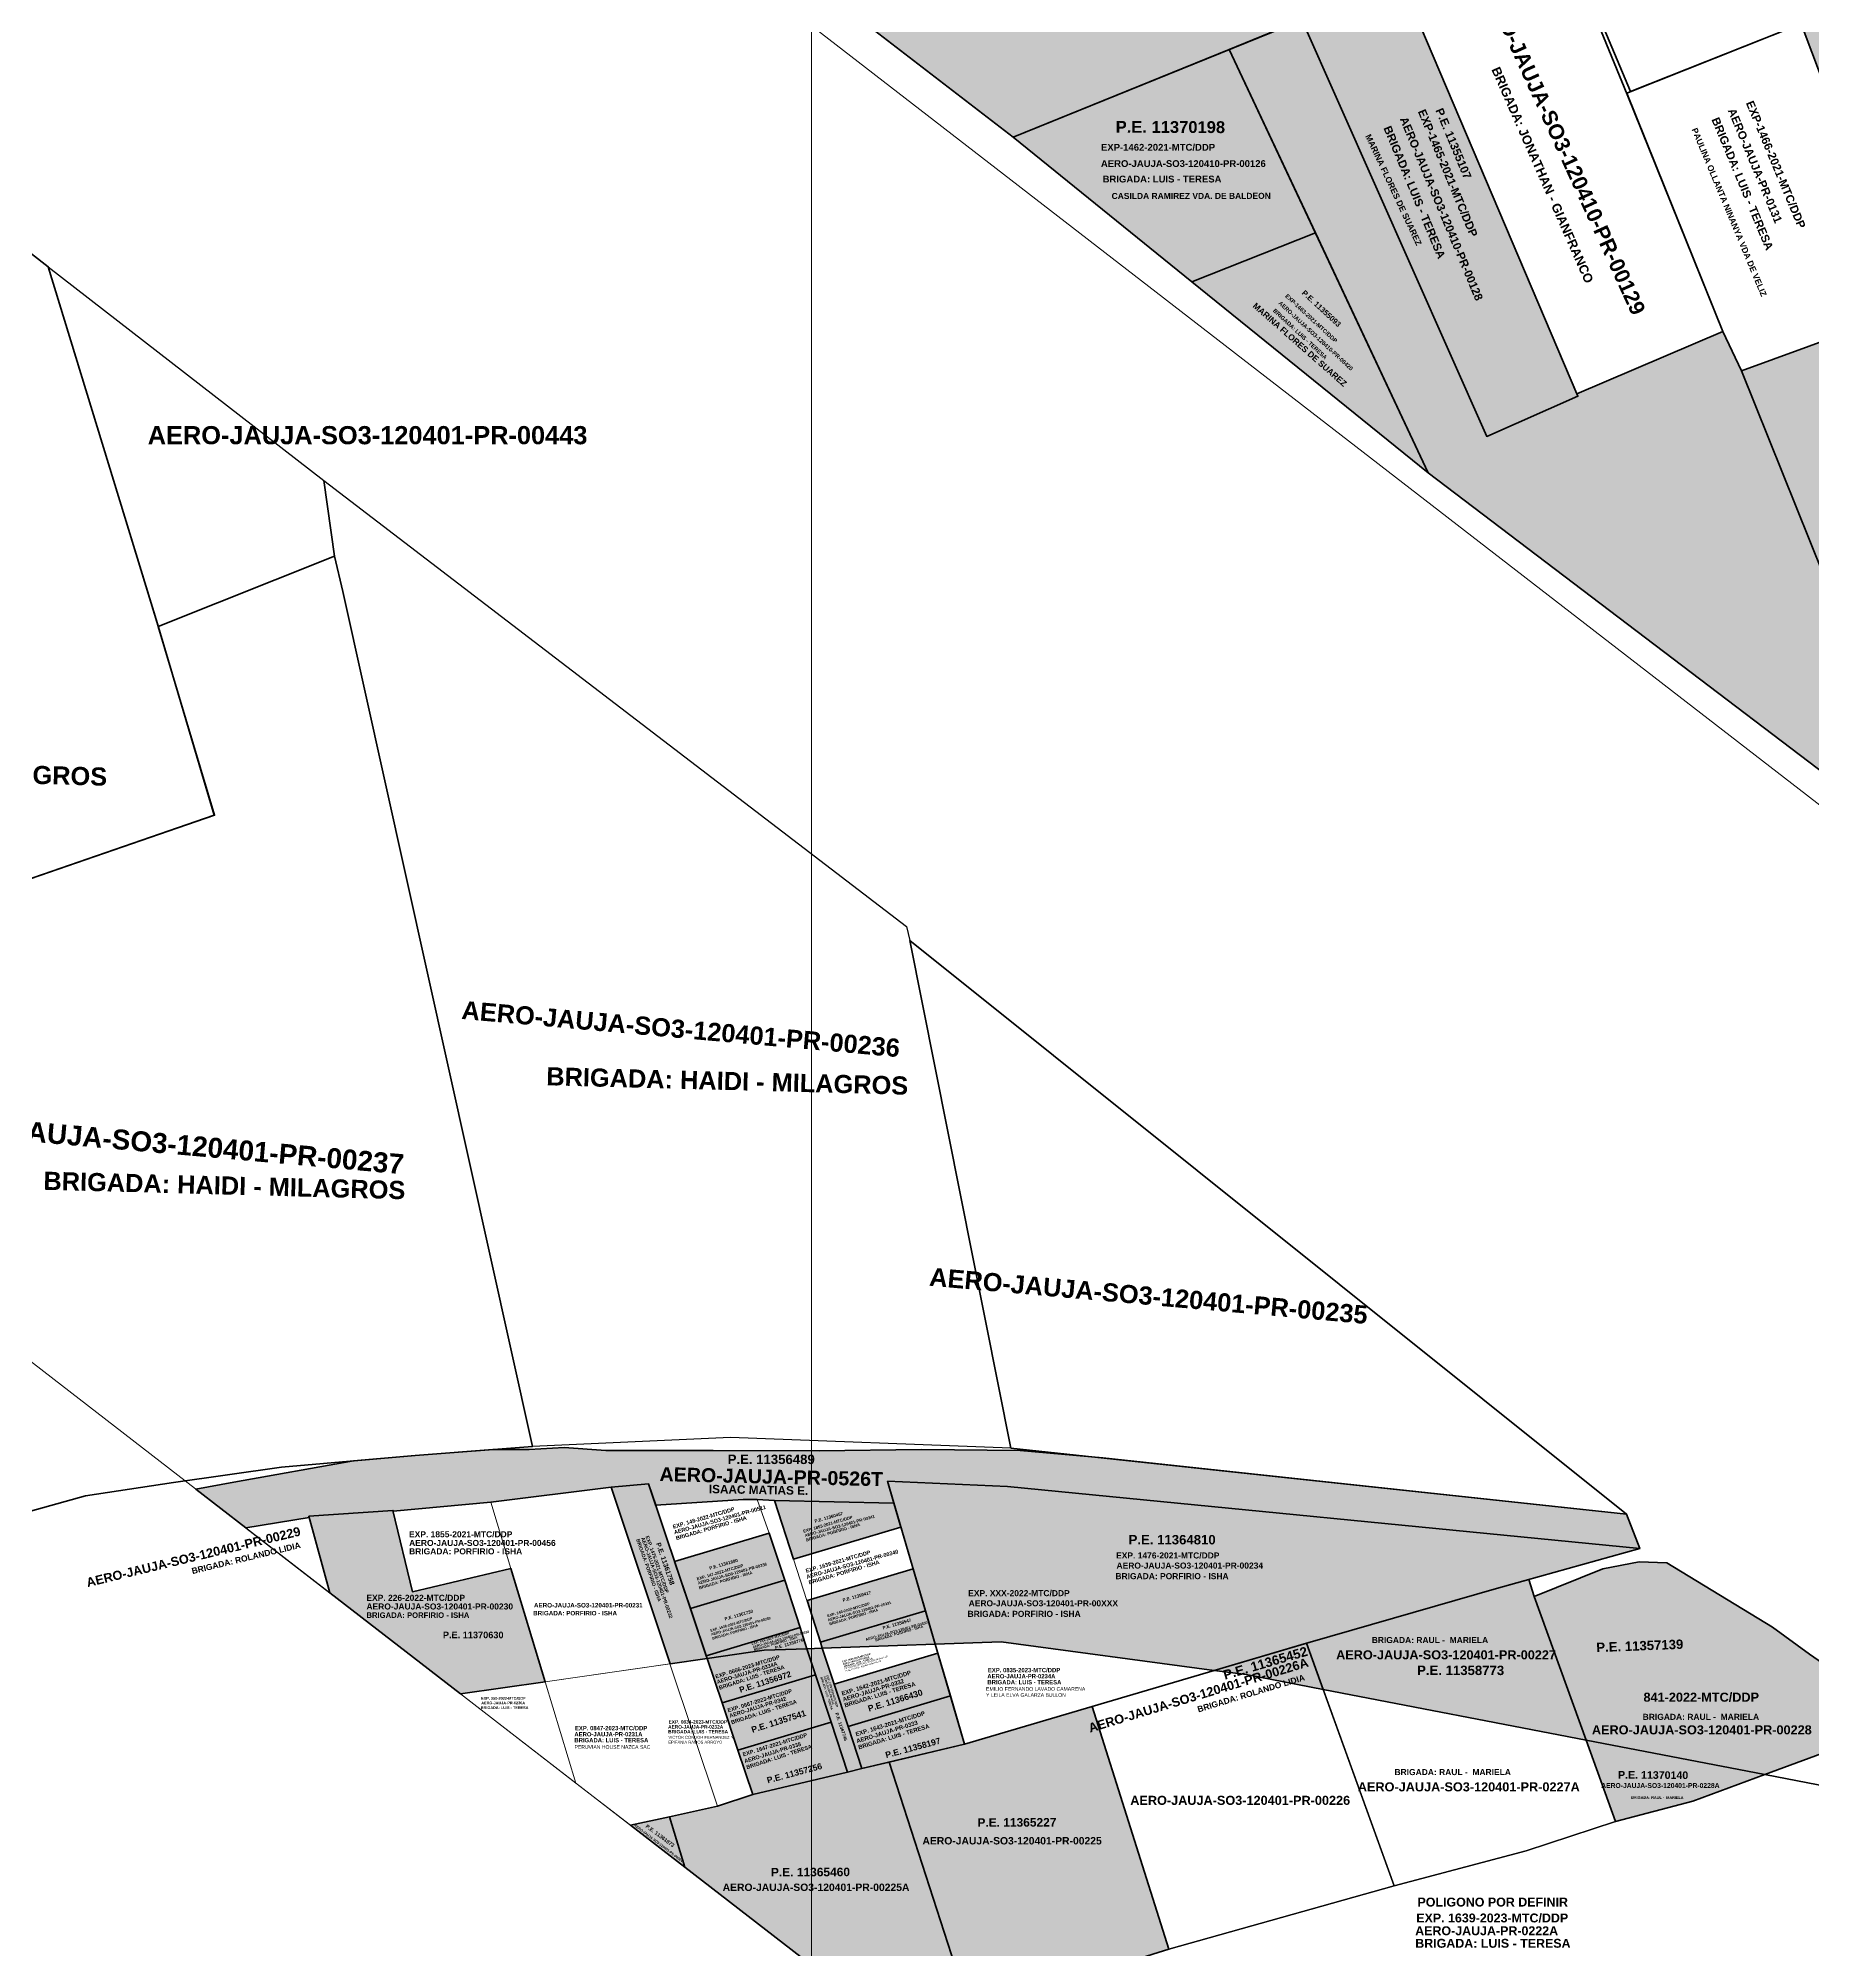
# Model space of a CAD drawing. Header units: metres. Extents: x 0 to 452779, y 0 to 8699072.
# Drawn here: x 448572.2 to 448865.5, y 8696896.3 to 8697212.2 of the extents above; entities that cross this region are included whole.
import ezdxf
from ezdxf.enums import TextEntityAlignment as Align

# ---------------------------------------------------------------- set-up
doc = ezdxf.new("R2010")
doc.units = ezdxf.units.M
doc.header["$MEASUREMENT"] = 0
for name, color, linetype, lineweight in [('CBC-INTEREST-JAUJA', 150, 'Continuous', 30), ('GRILLA', 8, 'Continuous', 0), ('MANZANAS', 2, 'Continuous', 5), ('PR-507-TOTAL', 2, 'Continuous', 5), ('PREDIOS INSCRITOS A FAVOR DEL MTC', 30, 'Continuous', 70)]:
    doc.layers.add(name, color=color, linetype=linetype, lineweight=lineweight)
for name, color, linetype in [('CODIGO', 7, 'Continuous'), ('COORD', 7, 'Continuous'), ('EXPEDIENTE', 150, 'Continuous'), ('EXPEDIENTES', 5, 'Continuous'), ('PARA INGRESAR A SUNARP', 210, 'Continuous'), ('PARTIDA ELECTRONICA', 30, 'Continuous'), ('PERIMETRICO PMD', 5, 'Continuous'), ('PREDIO ADQUIRIDO ( CON RM)', 3, 'Continuous'), ('SUJETO PASIVO', 4, 'Continuous')]:
    doc.layers.add(name, color=color, linetype=linetype)
doc.layers.add('PREDIO DEFINIDO ( EN PROCESO)', color=7, linetype='Continuous', true_color=0xe0e000)
doc.layers.add('Terreno Comunal', color=7, linetype='Continuous', lineweight=9, true_color=0xcd8966)
doc.styles.add('SANSSERIFBOLD', font='sasb____.pfb')
doc.styles.get("Standard").update_dxf_attribs({"font": 'arial.ttf'})
doc.dimstyles.get("Standard").update_dxf_attribs({"dimtxt": 0.18, "dimasz": 0.18, "dimexe": 0.18, "dimexo": 0.0625, "dimgap": 0.09, "dimtad": 0, "dimtih": 1, "dimtoh": 1, "dimdec": 4, "dimzin": 0, "dimdsep": 46, "dimtxsty": 'Standard', "dimcen": 0.09, "dimadec": 0, "dimazin": 0, "dimtfac": 1, "dimtdec": 4, "dimtofl": 0, "dimtmove": 0, "dimatfit": 3, "dimfxl": 1, "dimtolj": 1, "dimtzin": 0, "dimarcsym": 0})

# ---------------------------------------------------------------- blocks, each defined once
blk = doc.blocks.new('*D8')
at = {"layer": 'COORD', "color": 0, "lineweight": -2, "transparency": 16777216}
blk.add_line((448700, 8699071.75), (448700, 8698969.94), dxfattribs=at)
at = {"layer": 'Defpoints', "color": 0, "transparency": 16777216}
for p in [(448700, 8699071.81), (448700, 8699066.81), (0, 0)]:
    blk.add_point(p, dxfattribs=at)
at = {"layer": 'COORD', "color": 0, "transparency": 16777216, "insert": (448688.53, 8699018), "char_height": 21, "attachment_point": 5, "rotation": 90}
blk.add_mtext('\\A1;448700', dxfattribs=at)
blk = doc.blocks.new('*D10')
at = {"layer": 'COORD', "color": 0, "lineweight": -2, "transparency": 16777216}
blk.add_line((449400, 8699071.75), (449400, 8698969.94), dxfattribs=at)
at = {"layer": 'Defpoints', "color": 0, "transparency": 16777216}
for p in [(449400, 8699071.81), (449400, 8699066.81), (0, 0)]:
    blk.add_point(p, dxfattribs=at)
at = {"layer": 'COORD', "color": 0, "transparency": 16777216, "insert": (449388.53, 8699018), "char_height": 21, "attachment_point": 5, "rotation": 90}
blk.add_mtext('\\A1;449400', dxfattribs=at)
blk = doc.blocks.new('*D12')
at = {"layer": 'COORD', "color": 0, "lineweight": -2, "transparency": 16777216}
blk.add_line((450100, 8699071.75), (450100, 8698969.94), dxfattribs=at)
at = {"layer": 'Defpoints', "color": 0, "transparency": 16777216}
for p in [(450100, 8699071.81), (450100, 8699066.81), (0, 0)]:
    blk.add_point(p, dxfattribs=at)
at = {"layer": 'COORD', "color": 0, "transparency": 16777216, "insert": (450088.53, 8699018), "char_height": 21, "attachment_point": 5, "rotation": 90}
blk.add_mtext('\\A1;450100', dxfattribs=at)
blk = doc.blocks.new('*D18')
at = {"layer": 'COORD', "color": 0, "lineweight": -2, "transparency": 16777216}
blk.add_line((450402.14, 8697500), (450284.84, 8697500), dxfattribs=at)
at = {"layer": 'Defpoints', "color": 0, "transparency": 16777216}
for p in [(450397.2, 8697500), (450402.2, 8697500), (0, 0)]:
    blk.add_point(p, dxfattribs=at)
at = {"layer": 'COORD', "color": 0, "transparency": 16777216, "insert": (450340.64, 8697511.47), "char_height": 21, "attachment_point": 5}
blk.add_mtext('\\A1;8697500', dxfattribs=at)
blk = doc.blocks.new('*D20')
at = {"layer": 'COORD', "color": 0, "lineweight": -2, "transparency": 16777216}
blk.add_line((450402.14, 8698200), (450284.84, 8698200), dxfattribs=at)
at = {"layer": 'Defpoints', "color": 0, "transparency": 16777216}
for p in [(450397.2, 8698200), (450402.2, 8698200), (0, 0)]:
    blk.add_point(p, dxfattribs=at)
at = {"layer": 'COORD', "color": 0, "transparency": 16777216, "insert": (450340.64, 8698211.47), "char_height": 21, "attachment_point": 5}
blk.add_mtext('\\A1;8698200', dxfattribs=at)
blk = doc.blocks.new('*D22')
at = {"layer": 'COORD', "color": 0, "lineweight": -2, "transparency": 16777216}
blk.add_line((450402.14, 8698900), (450284.84, 8698900), dxfattribs=at)
at = {"layer": 'Defpoints', "color": 0, "transparency": 16777216}
for p in [(450397.2, 8698900), (450402.2, 8698900), (0, 0)]:
    blk.add_point(p, dxfattribs=at)
at = {"layer": 'COORD', "color": 0, "transparency": 16777216, "insert": (450340.64, 8698911.47), "char_height": 21, "attachment_point": 5}
blk.add_mtext('\\A1;8698900', dxfattribs=at)

msp = doc.modelspace()

# ---------------------------------------------------------------- hatches: boundary and pattern name
at = {"layer": 'PREDIOS INSCRITOS A FAVOR DEL MTC', "transparency": 33554559}
h = msp.add_hatch(color=256, dxfattribs=at)
h.dxf.hatch_style = 1
h.paths.add_polyline_path([(448983.87, 8697179.76), (449017.65, 8697153.65), (448999.1, 8697146.23)])
h.paths.add_polyline_path([(448853.71, 8697157.18), (448881.32, 8697167.28), (448898.78, 8697118.16), (448874.03, 8697106.62)])
h.paths.add_polyline_path([(448781.02, 8697215.21), (448797.36, 8697221.84), (448826.66, 8697153.01), (448811.58, 8697146.35)])
h.paths.add_polyline_path([(448762.82, 8697171.9), (448783.26, 8697180.01), (448801.88, 8697140.32)])
h.paths.add_polyline_path([(448880.93, 8697259.31), (448964.41, 8697194.8), (448911.11, 8697174.04)])
h.paths.add_polyline_path([(448825.97, 8697310.15), (448857.24, 8697231.19), (448886.74, 8697242.92), (448867.53, 8697297.2), (448858.27, 8697322.43)])
h.paths.add_polyline_path([(448686.39, 8697250.47), (448696.07, 8697224.49), (448733.29, 8697195.82), (448797.48, 8697221.89), (448822.57, 8697233.79), (448795.47, 8697297.63), (448763.72, 8697284.29), (448756.64, 8697281.53), (448721.55, 8697265.77)])
h.paths.add_polyline_path([(448609.73, 8697388.41), (448674.2, 8697245.16), (448686.39, 8697250.47), (448721.55, 8697265.77), (448724.41, 8697267.05), (448682.14, 8697358.29)])
h.paths.add_polyline_path([(448579.4, 8697375.43), (448609.73, 8697388.41), (448674.2, 8697245.16), (448622.45, 8697283.46), (448611.31, 8697307.85), (448587.99, 8697355.94)])
h.paths.add_polyline_path([(448487.85, 8697385.5), (448582.88, 8697448.45), (448595.33, 8697422.98), (448609.73, 8697388.41), (448579.4, 8697375.43), (448587.99, 8697355.94), (448611.31, 8697307.85), (448622.45, 8697283.46)])
h.paths.add_polyline_path([(448646.32, 8697440.64), (448682.27, 8697412.85), (448701.89, 8697367.76), (448682.14, 8697358.29)])
h.paths.add_polyline_path([(448596.08, 8697421.16), (448645.35, 8697442.87), (448682.14, 8697358.29), (448609.73, 8697388.41)])
h = msp.add_hatch(color=256, dxfattribs=at)
h.dxf.hatch_style = 1
h.paths.add_polyline_path([(448853.71, 8697157.18), (448874.03, 8697106.62), (448898.78, 8697118.16), (448881.32, 8697167.28), (448863.55, 8697214.55), (448862.13, 8697218.83), (448857.24, 8697231.19), (448886.74, 8697242.92), (448911.11, 8697174.04), (448928.51, 8697114.67), (448941.37, 8697066.89), (448941.35, 8697063.71), (448940.01, 8697057.16), (448939.85, 8697051.11), (448940.41, 8697045.05), (448941.81, 8697038.85), (448938.26, 8697036.84), (448801.88, 8697140.32), (448769.03, 8697210.33), (448781.02, 8697215.21), (448811.58, 8697146.35), (448826.66, 8697153.01), (448826.48, 8697153.42), (448850.62, 8697163.68)])
h = msp.add_hatch(color=256, dxfattribs=at)
h.dxf.hatch_style = 1
h.paths.add_polyline_path([(448733.29, 8697195.82), (448769.03, 8697210.33), (448783.26, 8697180.01), (448762.82, 8697171.9)])
h = msp.add_hatch(color=256, dxfattribs=at)
h.dxf.hatch_style = 1
h.paths.add_polyline_path([(448598.21, 8696972.4), (448606.48, 8696966), (448616.98, 8696967.68), (448616.92, 8696967.91), (448630.8, 8696968.88), (448630.84, 8696968.74), (448646.97, 8696970.21), (448666.87, 8696972.72), (448673.05, 8696973.25), (448674.24, 8696969.72), (448688.71, 8696970.69), (448691.01, 8696970.67), (448693.86, 8696970.51), (448713.62, 8696970.05), (448712.55, 8696973.68), (448732.37, 8696972.84), (448836.88, 8696962.57), (448834.71, 8696968.23), (448748.13, 8696977.54), (448734.5, 8696978.75), (448718.16, 8696978.95), (448701.28, 8696978.7), (448683.73, 8696978.78), (448665.98, 8696978.75), (448659.11, 8696979.29), (448653.34, 8696978.95), (448647.32, 8696978.94), (448634.47, 8696977.93), (448624.31, 8696977.07), (448604.54, 8696973.56)])
h = msp.add_hatch(color=256, dxfattribs=at)
h.dxf.hatch_style = 1
h.paths.add_polyline_path([(448666.87, 8696972.72), (448676.61, 8696943.54), (448682.74, 8696944.42), (448673.05, 8696973.25)])
h = msp.add_hatch(color=256, dxfattribs=at)
h.dxf.hatch_style = 1
h.paths.add_polyline_path([(448712.55, 8696973.68), (448720.44, 8696946.75), (448731.32, 8696947.13), (448766.55, 8696942.43), (448782.38, 8696947.12), (448813.18, 8696955.99), (448836.88, 8696962.57), (448732.37, 8696972.84)])
h = msp.add_hatch(color=256, dxfattribs=at)
h.dxf.hatch_style = 1
h.paths.add_polyline_path([(448616.92, 8696967.91), (448620.39, 8696955.25), (448641.98, 8696938.56), (448655.97, 8696940.57), (448650.29, 8696959.3), (448634.03, 8696955.42), (448630.8, 8696968.88)])
h = msp.add_hatch(color=256, dxfattribs=at)
h.dxf.hatch_style = 1
h.paths.add_polyline_path([(448693.86, 8696970.51), (448697.02, 8696960.8), (448714.77, 8696966.1), (448713.62, 8696970.05)])
h = msp.add_hatch(color=256, dxfattribs=at)
h.dxf.hatch_style = 1
h.paths.add_polyline_path([(448677.36, 8696960.43), (448693, 8696965.13), (448695.56, 8696957.32), (448679.98, 8696952.64)])
h = msp.add_hatch(color=256, dxfattribs=at)
h.dxf.hatch_style = 1
h.paths.add_polyline_path([(448864.9, 8696945.14), (448858.81, 8696949.59), (448841.35, 8696960.22), (448836.79, 8696960.37), (448830.77, 8696959.21), (448819.41, 8696954.67), (448828.01, 8696930.9), (448857.55, 8696925.21), (448878.92, 8696933.11), (448880.82, 8696934.79), (448870.81, 8696941.03)])
h.paths.add_polyline_path([(448685.22, 8696937.05), (448700.66, 8696941.69), (448703.25, 8696933.89), (448687.83, 8696929.26)])
h.paths.add_polyline_path([(448687.83, 8696929.26), (448703.25, 8696933.89), (448705.92, 8696925.59), (448690.29, 8696921.94)])
h.paths.add_polyline_path([(448722.94, 8696938.21), (448725.28, 8696930.22), (448708.3, 8696926.2), (448706.03, 8696933.16)])
h.paths.add_polyline_path([(448682.74, 8696944.42), (448692.15, 8696945.78), (448699.23, 8696946.02), (448700.66, 8696941.69), (448685.22, 8696937.05)])
h = msp.add_hatch(color=256, dxfattribs=at)
h.dxf.hatch_style = 1
h.paths.add_polyline_path([(448699.25, 8696953.98), (448716.79, 8696959.21), (448718.82, 8696952.27), (448701.45, 8696947.08)])
h = msp.add_hatch(color=256, dxfattribs=at)
h.dxf.hatch_style = 1
h.paths.add_polyline_path([(448679.98, 8696952.64), (448695.56, 8696957.32), (448698.09, 8696949.5), (448682.6, 8696944.84)])
h = msp.add_hatch(color=256, dxfattribs=at)
h.dxf.hatch_style = 1
h.paths.add_polyline_path([(448819.41, 8696954.67), (448818.52, 8696957.47), (448813.18, 8696955.99), (448782.38, 8696947.12), (448781.79, 8696946.94), (448784.56, 8696939.28), (448828.01, 8696930.9)])
h = msp.add_hatch(color=256, dxfattribs=at)
h.dxf.hatch_style = 1
h.paths.add_polyline_path([(448682.6, 8696944.84), (448682.74, 8696944.42), (448692.15, 8696945.78), (448699.23, 8696946.02), (448698.09, 8696949.5)])
h = msp.add_hatch(color=256, dxfattribs=at)
h.dxf.hatch_style = 1
h.paths.add_polyline_path([(448701.45, 8696947.08), (448701.77, 8696946.11), (448720.44, 8696946.75), (448718.82, 8696952.27)])
h = msp.add_hatch(color=256, dxfattribs=at)
h.dxf.hatch_style = 1
h.paths.add_polyline_path([(448703.75, 8696940.16), (448703.71, 8696940.15), (448701.77, 8696946.11), (448699.23, 8696946.02), (448700.66, 8696941.69), (448703.25, 8696933.89), (448705.92, 8696925.59), (448708.3, 8696926.2), (448706.03, 8696933.16)])
h = msp.add_hatch(color=256, dxfattribs=at)
h.dxf.hatch_style = 1
h.paths.add_polyline_path([(448766.55, 8696942.43), (448771.85, 8696941.73), (448784.56, 8696939.28), (448781.79, 8696946.94)])
h = msp.add_hatch(color=256, dxfattribs=at)
h.dxf.hatch_style = 1
h.paths.add_polyline_path([(448720.87, 8696945.27), (448722.94, 8696938.21), (448706.03, 8696933.16), (448703.75, 8696940.16)])
h = msp.add_hatch(color=256, dxfattribs=at)
h.dxf.hatch_style = 1
h.paths.add_polyline_path([(448712.8, 8696927.27), (448726.15, 8696886.07), (448759.03, 8696896.39), (448746.39, 8696936.47), (448725.28, 8696930.22)])
h = msp.add_hatch(color=256, dxfattribs=at)
h.dxf.hatch_style = 1
h.paths.add_polyline_path([(448845.64, 8696920.8), (448857.55, 8696925.21), (448828.01, 8696930.9), (448832.87, 8696917.48)])
h = msp.add_hatch(color=256, dxfattribs=at)
h.dxf.hatch_style = 1
h.paths.add_polyline_path([(448676.53, 8696918.26), (448679.05, 8696909.91), (448714.58, 8696882.43), (448726.15, 8696886.07), (448712.8, 8696927.27), (448708.3, 8696926.2), (448705.92, 8696925.59), (448690.29, 8696921.94), (448684.47, 8696920.01)])
h = msp.add_hatch(color=256, dxfattribs=at)
h.dxf.hatch_style = 1
h.paths.add_polyline_path([(448670.08, 8696916.84), (448679.05, 8696909.91), (448676.53, 8696918.26)])

# ---------------------------------------------------------------- linework, layer by layer
at = {"layer": 'GRILLA'}
msp.add_line((448700, 8695777.51), (448700, 8699071.81), dxfattribs=at)
at = {"layer": 'MANZANAS', "color": 2}
msp.add_lwpolyline([(448784.56, 8696939.28), (448771.85, 8696941.73), (448766.55, 8696942.43), (448746.39, 8696936.47), (448759.03, 8696896.39), (448796.27, 8696906.84)], close=True, dxfattribs=at)
at = {"layer": 'PARA INGRESAR A SUNARP', "lineweight": 35}
for points in [[(448795.47, 8697297.63), (448805.16, 8697301.67), (448825.97, 8697310.15), (448862.13, 8697218.83), (448863.55, 8697214.55), (448835.33, 8697203.35), (448822.57, 8697233.79)], [(448797.36, 8697221.84), (448822.26, 8697233.4), (448834.82, 8697202.89), (448850.62, 8697163.68), (448826.48, 8697153.42)], [(448492.77, 8697176.91), (448521.7, 8697214.96), (448573.83, 8697174.38), (448591.9, 8697115.38), (448601.29, 8697083.75), (448535.72, 8697061.12), (448520.08, 8697055.75), (448492.14, 8697107.72), (448527.45, 8697122.65)], [(448834.73, 8697203.11), (448863.55, 8697214.55), (448881.32, 8697167.28), (448853.71, 8697157.18), (448850.62, 8697163.68), (448834.73, 8697203.11)], [(448535.72, 8697061.12), (448601.33, 8697083.76), (448592.03, 8697114.93), (448621.18, 8697126.57), (448622.52, 8697120.71), (448653.9, 8696979.45), (448634.47, 8696977.93), (448612.37, 8696976.04), (448594.56, 8696973.51), (448580, 8696971.27), (448559.03, 8696965.45)], [(448716.24, 8697063.04), (448834.71, 8696968.23), (448732.95, 8696979.17)], [(448766.55, 8696942.43), (448731.32, 8696947.13), (448720.44, 8696946.75), (448725.28, 8696930.22)], [(448921.95, 8696903.29), (448902.84, 8696917.92), (448880.82, 8696934.79), (448878.92, 8696933.11), (448857.55, 8696925.21), (448883.97, 8696920.11), (448891.82, 8696890.43)]]:
    msp.add_lwpolyline(points, close=True, dxfattribs=at)
at = {"layer": 'PERIMETRICO PMD', "color": 5, "linetype": 'Continuous', "lineweight": 20, "ltscale": 20}
msp.add_lwpolyline([(446623.18, 8698528.1), (446620.36, 8698536.51), (446610.4, 8698557.69), (446651.66, 8698611.07), (446576.59, 8698669.1), (446689.93, 8698815.74), (446740.57, 8698776.6), (446806.82, 8698862.32), (449771.2, 8696571.26), (449775.99, 8696557.79), (449674.35, 8696425.76), (449839.54, 8696298.09), (449196.34, 8696510.01), (448340.95, 8697171.27), (448216.44, 8697007.84), (447797.34, 8697331.75), (447784.54, 8697358.86), (447883.43, 8697486.8), (447076.22, 8698110.71), (446956.09, 8698218.6), (446730.51, 8698426.22), (446623.18, 8698528.1)], dxfattribs=at)
at = {"layer": 'PR-507-TOTAL', "color": 8, "linetype": 'Continuous', "lineweight": 0, "ltscale": 0.2}
for points in [[(448619.39, 8697139.07), (448715.69, 8697065.38), (448716.24, 8697063.04), (448732.95, 8696979.17), (448686.58, 8696980.9), (448653.9, 8696979.45), (448622.52, 8697120.71), (448621.18, 8697126.57)], [(448535.72, 8697061.12), (448601.33, 8697083.76), (448592.03, 8697114.93), (448621.18, 8697126.57), (448622.52, 8697120.71), (448653.9, 8696979.45), (448634.47, 8696977.93), (448612.37, 8696976.04), (448594.56, 8696973.51), (448580, 8696971.27), (448559.03, 8696965.45)]]:
    msp.add_lwpolyline(points, close=True, dxfattribs=at)
at = {"layer": 'PREDIO ADQUIRIDO ( CON RM)', "color": 177, "lineweight": 20, "true_color": 0x293189}
for points in [[(448630.84, 8696968.74), (448646.97, 8696970.21), (448650.29, 8696959.3), (448634.03, 8696955.42)], [(448674.24, 8696969.72), (448688.71, 8696970.69), (448691.01, 8696970.67), (448693, 8696965.13), (448677.36, 8696960.43)], [(448676.59, 8696943.54), (448655.97, 8696940.57), (448661.06, 8696923.81), (448670.08, 8696916.84), (448684.47, 8696920.01)], [(448682.74, 8696944.42), (448676.59, 8696943.54), (448684.47, 8696920.01), (448690.29, 8696921.94)], [(448655.97, 8696940.57), (448641.98, 8696938.56), (448661.06, 8696923.81)]]:
    msp.add_lwpolyline(points, close=True, dxfattribs=at)
msp.add_lwpolyline([(448697.02, 8696960.8), (448699.23, 8696953.97), (448716.79, 8696959.21), (448714.77, 8696966.1), (448697.02, 8696960.8)], dxfattribs=at)
at = {"layer": 'PREDIO ADQUIRIDO ( CON RM)', "color": 177, "true_color": 0x293189}
msp.add_lwpolyline([(448701.77, 8696946.11), (448720.44, 8696946.75), (448720.87, 8696945.27), (448703.71, 8696940.15)], close=True, dxfattribs=at)
at = {"layer": 'PREDIO DEFINIDO ( EN PROCESO)', "color": 177, "lineweight": 0, "true_color": 0x293189}
for points in [[(448668.64, 8697238.53), (449049.33, 8696944.23)], [(448938.26, 8697036.84), (448801.88, 8697140.32), (448762.82, 8697171.9), (448733.29, 8697195.82), (448696.07, 8697224.49)]]:
    msp.add_lwpolyline(points, dxfattribs=at)
at = {"layer": 'PREDIO DEFINIDO ( EN PROCESO)', "color": 177, "true_color": 0x293189}
for points in [[(448573.83, 8697174.38), (448619.39, 8697139.07), (448621.18, 8697126.57), (448592.03, 8697114.93)], [(448619.39, 8697139.07), (448715.69, 8697065.38), (448716.24, 8697063.04), (448732.95, 8696979.17), (448686.58, 8696980.9), (448653.9, 8696979.45), (448622.52, 8697120.71), (448621.18, 8697126.57)], [(448606.48, 8696966), (448620.39, 8696955.25), (448616.98, 8696967.68)], [(448841.35, 8696960.22), (448836.79, 8696960.37), (448830.77, 8696959.21), (448819.41, 8696954.67), (448832.87, 8696917.48), (448845.64, 8696920.8), (448878.92, 8696933.11), (448880.82, 8696934.79), (448870.81, 8696941.03), (448864.9, 8696945.14), (448858.81, 8696949.59)], [(448819.41, 8696954.67), (448818.52, 8696957.47), (448813.18, 8696955.99), (448782.38, 8696947.12), (448781.79, 8696946.94), (448796.27, 8696906.84), (448818.09, 8696912.59), (448832.87, 8696917.48)], [(448746.39, 8696936.47), (448759.03, 8696896.39), (448796.27, 8696906.84), (448784.56, 8696939.28), (448771.85, 8696941.73), (448766.55, 8696942.43)], [(448746.39, 8696936.47), (448759.03, 8696896.39), (448796.27, 8696906.84), (448784.56, 8696939.28), (448771.85, 8696941.73), (448766.55, 8696942.43)], [(448828.01, 8696930.9), (448784.56, 8696939.28), (448796.27, 8696906.84), (448818.09, 8696912.59), (448832.87, 8696917.48)], [(448676.53, 8696918.26), (448679.05, 8696909.91), (448714.58, 8696882.43), (448726.15, 8696886.07), (448712.8, 8696927.27), (448708.3, 8696926.2), (448705.92, 8696925.59), (448690.29, 8696921.94), (448684.47, 8696920.01)], [(448831.14, 8696864.52), (448891.82, 8696890.43), (448883.97, 8696920.11), (448857.55, 8696925.21), (448845.64, 8696920.8), (448832.87, 8696917.48), (448818.09, 8696912.59), (448796.27, 8696906.84), (448759.03, 8696896.39), (448726.15, 8696886.07), (448714.58, 8696882.43), (448770.47, 8696839.23)]]:
    msp.add_lwpolyline(points, close=True, dxfattribs=at)
at = {"layer": 'PREDIO DEFINIDO ( EN PROCESO)', "color": 177, "lineweight": 20, "true_color": 0x293189}
msp.add_lwpolyline([(448666.87, 8696972.72), (448646.97, 8696970.21), (448650.29, 8696959.3), (448655.97, 8696940.57), (448676.61, 8696943.54)], close=True, dxfattribs=at)
at = {"layer": 'PREDIOS INSCRITOS A FAVOR DEL MTC', "lineweight": 60}
for points in [[(448686.39, 8697250.47), (448696.07, 8697224.49), (448733.29, 8697195.82), (448797.48, 8697221.89), (448822.57, 8697233.79), (448795.47, 8697297.63), (448763.72, 8697284.29), (448756.64, 8697281.53), (448721.55, 8697265.77), (448686.39, 8697250.47)], [(448938.26, 8697036.84), (448801.88, 8697140.32), (448801.88, 8697140.32), (448769.03, 8697210.33), (448781.02, 8697215.21), (448811.58, 8697146.35), (448826.66, 8697153.01), (448826.48, 8697153.42), (448850.62, 8697163.68), (448853.71, 8697157.18), (448874.03, 8697106.62)], [(448881.32, 8697167.28), (448863.55, 8697214.55)], [(448666.87, 8696972.72), (448676.61, 8696943.54), (448682.74, 8696944.42), (448673.05, 8696973.25), (448666.87, 8696972.72)], [(448712.55, 8696973.68), (448720.44, 8696946.75), (448731.32, 8696947.13), (448766.55, 8696942.43), (448782.38, 8696947.12), (448813.18, 8696955.99), (448836.88, 8696962.57), (448732.37, 8696972.84), (448712.55, 8696973.68)], [(448616.92, 8696967.91), (448620.39, 8696955.25), (448641.98, 8696938.56), (448655.97, 8696940.57), (448650.29, 8696959.3), (448634.03, 8696955.42), (448630.8, 8696968.88), (448616.92, 8696967.91)], [(448677.36, 8696960.43), (448693, 8696965.13), (448695.56, 8696957.32), (448679.98, 8696952.64), (448677.36, 8696960.43)], [(448682.6, 8696944.84), (448682.74, 8696944.42), (448692.15, 8696945.78), (448699.23, 8696946.02), (448698.09, 8696949.5), (448682.6, 8696944.84)], [(448701.45, 8696947.08), (448701.77, 8696946.11), (448720.44, 8696946.75), (448718.82, 8696952.27), (448701.45, 8696947.08)]]:
    msp.add_lwpolyline(points, dxfattribs=at)
for points in [[(448781.02, 8697215.21), (448781.02, 8697215.21), (448781.02, 8697215.21), (448797.36, 8697221.84), (448826.66, 8697153.01), (448811.58, 8697146.35)], [(448733.29, 8697195.82), (448769.03, 8697210.33), (448783.26, 8697180.01), (448762.82, 8697171.9)], [(448853.71, 8697157.18), (448881.32, 8697167.28), (448898.78, 8697118.16), (448874.03, 8697106.62)], [(448598.21, 8696972.4), (448606.48, 8696966), (448616.98, 8696967.68), (448616.92, 8696967.91), (448630.8, 8696968.88), (448630.84, 8696968.74), (448646.97, 8696970.21), (448666.87, 8696972.72), (448673.05, 8696973.25), (448674.24, 8696969.72), (448688.71, 8696970.69), (448691.01, 8696970.67), (448693.86, 8696970.51), (448713.62, 8696970.05), (448712.55, 8696973.68), (448732.37, 8696972.84), (448836.88, 8696962.57), (448834.71, 8696968.23), (448748.13, 8696977.54), (448734.5, 8696978.75), (448718.16, 8696978.95), (448701.28, 8696978.7), (448683.73, 8696978.78), (448665.98, 8696978.75), (448659.11, 8696979.29), (448653.34, 8696978.95), (448647.32, 8696978.94), (448634.47, 8696977.93), (448624.31, 8696977.07), (448604.54, 8696973.56), (448598.21, 8696972.4)], [(448693.86, 8696970.51), (448697.02, 8696960.8), (448714.77, 8696966.1), (448713.62, 8696970.05)], [(448699.25, 8696953.98), (448716.79, 8696959.21), (448718.82, 8696952.27), (448701.45, 8696947.08)], [(448864.9, 8696945.14), (448858.81, 8696949.59), (448841.35, 8696960.22), (448836.79, 8696960.37), (448830.77, 8696959.21), (448819.41, 8696954.67), (448828.01, 8696930.9), (448857.55, 8696925.21), (448878.92, 8696933.11), (448880.82, 8696934.79), (448870.81, 8696941.03)], [(448679.98, 8696952.64), (448695.56, 8696957.32), (448698.09, 8696949.5), (448682.6, 8696944.84)], [(448819.41, 8696954.67), (448818.52, 8696957.47), (448813.18, 8696955.99), (448782.38, 8696947.12), (448781.79, 8696946.94), (448784.56, 8696939.28), (448828.01, 8696930.9)], [(448703.75, 8696940.16), (448703.71, 8696940.15), (448701.77, 8696946.11), (448699.23, 8696946.02), (448700.66, 8696941.69), (448703.25, 8696933.89), (448705.92, 8696925.59), (448708.3, 8696926.2), (448706.03, 8696933.16)], [(448766.55, 8696942.43), (448771.85, 8696941.73), (448784.56, 8696939.28), (448781.79, 8696946.94)], [(448682.74, 8696944.42), (448692.15, 8696945.78), (448699.23, 8696946.02), (448700.66, 8696941.69), (448685.22, 8696937.05)], [(448720.87, 8696945.27), (448722.94, 8696938.21), (448706.03, 8696933.16), (448703.75, 8696940.16)], [(448685.22, 8696937.05), (448700.66, 8696941.69), (448703.25, 8696933.89), (448687.83, 8696929.26)], [(448722.94, 8696938.21), (448725.28, 8696930.22), (448708.3, 8696926.2), (448706.03, 8696933.16)], [(448687.83, 8696929.26), (448703.25, 8696933.89), (448705.92, 8696925.59), (448690.29, 8696921.94)], [(448712.8, 8696927.27), (448726.15, 8696886.07), (448759.03, 8696896.39), (448746.39, 8696936.47), (448725.28, 8696930.22)], [(448845.64, 8696920.8), (448857.55, 8696925.21), (448828.01, 8696930.9), (448832.87, 8696917.48)], [(448676.53, 8696918.26), (448679.05, 8696909.91), (448714.58, 8696882.43), (448726.15, 8696886.07), (448712.8, 8696927.27), (448708.3, 8696926.2), (448705.92, 8696925.59), (448690.29, 8696921.94), (448684.47, 8696920.01)], [(448670.08, 8696916.84), (448679.05, 8696909.91), (448676.53, 8696918.26)]]:
    msp.add_lwpolyline(points, close=True, dxfattribs=at)
at = {"layer": 'PREDIOS INSCRITOS A FAVOR DEL MTC', "lineweight": 60, "elevation": 5}
msp.add_lwpolyline([(448762.82, 8697171.9), (448783.26, 8697180.01), (448801.88, 8697140.32)], close=True, dxfattribs=at)
at = {"layer": 'Terreno Comunal', "color": 7, "lineweight": 0}
msp.add_lwpolyline([(448716.24, 8697063.04), (448834.71, 8696968.23), (448732.95, 8696979.17)], close=True, dxfattribs=at)

# ---------------------------------------------------------------- texts
at = {"layer": 'CBC-INTEREST-JAUJA', "style": 'SANSSERIFBOLD'}
for s, height, rotation, p in [('AERO-JAUJA-PR-0526T', 2.3219, 358.6799, (448674.85, 8696973.72)), ('ISAAC MATIAS E. ', 1.3931, 359.0026, (448683.01, 8696971.72))]:
    msp.add_text(s, height=height, rotation=rotation, dxfattribs=at).set_placement(p)
at = {"layer": 'CODIGO', "color": 1, "lineweight": 20, "style": 'SANSSERIFBOLD'}
msp.add_text('AERO-JAUJA-SO3-120410-PR-00129', height=2.5, rotation=294.4936, dxfattribs=at).set_placement((448823.1, 8697193.72), align=Align.CENTER)
at = {"layer": 'CODIGO', "color": 6, "linetype": 'Continuous', "lineweight": 20, "style": 'SANSSERIFBOLD'}
for s, height, rotation, p in [('BRIGADA: JONATHAN - GIANFRANCO', 1.5, 293.6919, (448820.12, 8697189.26)), ('BRIGADA: HAIDI - MILAGROS', 3, 358.4947, (448553.64, 8697089.41)), ('BRIGADA: HAIDI - MILAGROS', 3, 358.4947, (448686.03, 8697038.35)), ('BRIGADA: HAIDI - MILAGROS', 3, 358.4947, (448602.92, 8697021.08))]:
    msp.add_text(s, height=height, rotation=rotation, dxfattribs=at).set_placement(p, align=Align.CENTER)
at = {"layer": 'CODIGO', "lineweight": 20, "style": 'SANSSERIFBOLD'}
for s, height, rotation, p in [('AERO-JAUJA-SO3-120410-PR-00128', 1.35, 292.6311, (448797.19, 8697198.83)), ('AERO-JAUJA-PR-0131', 1.35, 292.6311, (448851.4, 8697200.24)), ('AERO-JAUJA-SO3-120410-PR-00420', 0.675, 317.1491, (448777.11, 8697168.3)), ('AERO-JAUJA-SO3-120401-PR-00511', 0.65, 15.585, (448677.36, 8696964.93)), ('AERO-JAUJA-SO3-120401-PR-00341', 0.4961, 15.585, (448698.92, 8696964.45)), ('AERO-JAUJA-SO3-120401-PR-00232', 0.5835, 289.4623, (448671.81, 8696964.32)), ('AERO-JAUJA-SO3-120401-PR-00340', 0.65, 15.585, (448699.24, 8696957.57)), ('AERO-JAUJA-SO3-120401-PR-00336', 0.4897, 15.585, (448681.24, 8696956.6)), ('AERO-JAUJA-SO3-120401-PR-00331', 0.4477, 15.585, (448702.74, 8696950.53)), ('AERO-JAUJA-SO3-120401-PR-00339', 0.421, 15.585, (448683.45, 8696948.17)), ('AERO-JAUJA-SO3-120401-PR-00330', 0.4392, 15.585, (448708.98, 8696947.31)), ('AERO-JAUJA-SO3-120401-PR-00334', 0.4, 15.585, (448690.29, 8696946.09)), ('AERO-JAUJA-PR-0334A', 0.65, 17.1712, (448684.45, 8696940.19)), ('AERO-JAUJA-PR-0330A', 0.2812, 15.3822, (448705.23, 8696943.33)), ('AERO-JAUJA-PR-0512', 0.325, 287.479, (448702, 8696941.43)), ('AERO-JAUJA-PR-0332', 0.7, 17.1712, (448705.27, 8696937.27)), ('AERO-JAUJA-PR-0342', 0.65, 17.1712, (448686.53, 8696934.61)), ('AERO-JAUJA-PR-0333', 0.7, 17.1712, (448707.54, 8696930.4)), ('AERO-JAUJA-PR-0338', 0.65, 17.1712, (448688.98, 8696927.11))]:
    msp.add_text(s, height=height, rotation=rotation, dxfattribs=at).set_placement(p)
at = {"layer": 'CODIGO', "color": 6, "linetype": 'Continuous', "lineweight": 20, "style": 'SANSSERIFBOLD'}
for s, height, rotation, p in [('BRIGADA: LUIS - TERESA', 1.35, 292.6311, (448848.7, 8697198.74)), ('BRIGADA: LUIS - TERESA', 1.35, 292.6311, (448794.49, 8697197.33)), ('BRIGADA: LUIS - TERESA', 0.675, 317.1491, (448776.19, 8697167.05)), ('BRIGADA: PORFIRIO - ISHA', 0.65, 16.3257, (448677.67, 8696963.95)), ('BRIGADA: PORFIRIO - ISHA', 0.4961, 16.3257, (448699.16, 8696963.72)), ('BRIGADA: PORFIRIO - ISHA', 0.5835, 289.4623, (448671, 8696964.05)), ('BRIGADA: PORFIRIO - ISHA', 0.4897, 16.3257, (448681.46, 8696955.82)), ('BRIGADA: PORFIRIO - ISHA', 0.65, 16.3257, (448699.62, 8696956.63)), ('BRIGADA: PORFIRIO - ISHA', 0.4477, 16.3257, (448703, 8696949.88)), ('BRIGADA: PORFIRIO - ISHA', 0.421, 16.3257, (448683.65, 8696947.5)), ('BRIGADA: PORFIRIO - ISHA', 0.4392, 16.3257, (448710.59, 8696947.22)), ('BRIGADA: PORFIRIO - ISHA', 0.4, 16.3257, (448690.54, 8696945.62)), ('BRIGADA: LUIS - TERESA', 0.65, 17.912, (448684.8, 8696939.23)), ('BRIGADA: LUIS - TERESA', 0.2812, 16.1229, (448705.39, 8696942.93)), ('BRIGADA: LUIS - TERESA', 0.325, 288.2198, (448701.46, 8696941.29)), ('BRIGADA: LUIS - TERESA', 0.7, 17, (448705.55, 8696936.32)), ('BRIGADA: LUIS - TERESA', 0.65, 17.912, (448686.81, 8696933.52)), ('BRIGADA: LUIS - TERESA', 0.7, 17, (448707.84, 8696929.37)), ('BRIGADA: LUIS - TERESA', 0.65, 17.912, (448689.33, 8696926.1))]:
    msp.add_text(s, height=height, rotation=rotation, dxfattribs=at).set_placement(p)
at = {"layer": 'CODIGO', "lineweight": 20, "style": 'SANSSERIFBOLD'}
for s, height, p in [('AERO-JAUJA-SO3-120410-PR-00126', 1.125, (448747.82, 8697190.89)), ('AERO-JAUJA-SO3-120401-PR-00456', 1, (448633.49, 8696963)), ('AERO-JAUJA-SO3-120401-PR-00234', 1, (448750.4, 8696959.26)), ('AERO-JAUJA-SO3-120401-PR-00230', 1, (448626.44, 8696952.5)), ('AERO-JAUJA-SO3-120401-PR-00231', 0.7416, (448654.12, 8696952.83)), ('AERO-JAUJA-PR-0234A', 0.7, (448729.05, 8696941.12)), ('AERO-JAUJA-PR-0231A', 0.7, (448660.8, 8696931.53)), ('AERO-JAUJA-PR-0232A', 0.567, (448676.29, 8696932.82)), ('AERO-JAUJA-PR-0222A', 1.47, (448799.76, 8696898.67))]:
    msp.add_text(s, height=height, dxfattribs=at).set_placement(p)
at = {"layer": 'CODIGO', "color": 6, "linetype": 'Continuous', "lineweight": 20, "style": 'SANSSERIFBOLD'}
for s, height, p in [('BRIGADA: LUIS - TERESA', 1.125, (448748.1, 8697188.33)), ('BRIGADA: PORFIRIO - ISHA', 1, (448633.48, 8696961.61)), ('BRIGADA: PORFIRIO - ISHA', 1, (448750.22, 8696957.51)), ('BRIGADA: PORFIRIO - ISHA', 0.9096, (448626.43, 8696951.11)), ('BRIGADA: PORFIRIO - ISHA', 0.7416, (448653.98, 8696951.52)), ('BRIGADA: PORFIRIO - ISHA', 1, (448725.78, 8696951.28)), ('BRIGADA: LUIS - TERESA', 0.7, (448729.06, 8696940.13)), ('BRIGADA: LUIS - TERESA', 0.45, (448645.34, 8696936.05)), ('BRIGADA: LUIS - TERESA', 0.7, (448660.8, 8696930.55)), ('BRIGADA: LUIS - TERESA', 0.567, (448676.3, 8696932.02)), ('BRIGADA: LUIS - TERESA', 1.47, (448799.77, 8696896.6))]:
    msp.add_text(s, height=height, dxfattribs=at).set_placement(p)
at = {"layer": 'CODIGO', "style": 'SANSSERIFBOLD'}
msp.add_text('AERO-JAUJA-SO3-120401-PR-00443', height=3, dxfattribs=at).set_placement((448626.62, 8697145.07), align=Align.CENTER)
for s, height, p in [('AERO-JAUJA-SO3-120401-PR-00236', 3, (448678.26, 8697046.94)), ('AERO-JAUJA-SO3-120401-PR-00237', 3.3, (448592.66, 8697027.91)), ('AERO-JAUJA-SO3-120401-PR-00237', 3.3, (448592.66, 8697027.91)), ('AERO-JAUJA-SO3-120401-PR-00235', 3, (448755.56, 8697002.85))]:
    msp.add_text(s, height=height, rotation=355, dxfattribs=at).set_placement(p, align=Align.CENTER)
at = {"layer": 'CODIGO', "color": 1, "linetype": 'Continuous', "lineweight": 0, "style": 'SANSSERIFBOLD'}
for s, height, rotation, p in [('AERO-JAUJA-SO3-120401-PR-00229', 1.5, 13.6241, (448598.01, 8696960.47)), ('AERO-JAUJA-SO3-120401-PR-00226A', 1.5, 16.8382, (448764.15, 8696937.63)), ('AERO-JAUJA-SO3-120401-PR-00224', 0.409, 322.7337, (448674.58, 8696913.74))]:
    msp.add_text(s, height=height, rotation=rotation, dxfattribs=at).set_placement(p, align=Align.CENTER)
at = {"layer": 'CODIGO', "color": 6, "linetype": 'Continuous', "lineweight": 0, "style": 'SANSSERIFBOLD'}
for rotation, p in [(13.6241, (448606.66, 8696960.52)), (16.8382, (448772.78, 8696938.16))]:
    msp.add_text('BRIGADA: ROLANDO LIDIA', height=1, rotation=rotation, dxfattribs=at).set_placement(p, align=Align.CENTER)
at = {"layer": 'CODIGO', "color": 1, "lineweight": 20, "style": 'SANSSERIFBOLD'}
msp.add_text('AERO-JAUJA-SO3-120401-PR-00XXX', height=1, dxfattribs=at).set_placement((448725.96, 8696953.03))
at = {"layer": 'CODIGO', "color": 6, "linetype": 'Continuous', "lineweight": 0, "style": 'SANSSERIFBOLD'}
for height, p in [(1, (448802.2, 8696946.95)), (1, (448846.98, 8696934.26)), (1, (448805.96, 8696925.13)), (0.449, (448839.78, 8696921.2))]:
    msp.add_text('BRIGADA: RAUL -  MARIELA', height=height, dxfattribs=at).set_placement(p, align=Align.CENTER)
at = {"layer": 'CODIGO', "color": 1, "linetype": 'Continuous', "lineweight": 0, "style": 'SANSSERIFBOLD'}
for s, height, p in [('AERO-JAUJA-SO3-120401-PR-00227', 1.5, (448804.86, 8696944.26)), ('AERO-JAUJA-SO3-120401-PR-00228', 1.5, (448847.13, 8696931.86)), ('AERO-JAUJA-SO3-120401-PR-00226', 1.5, (448770.84, 8696920.21)), ('AERO-JAUJA-SO3-120401-PR-0227A', 1.5, (448808.62, 8696922.44)), ('AERO-JAUJA-SO3-120401-PR-0228A', 0.8, (448840.28, 8696923.01)), ('AERO-JAUJA-SO3-120401-PR-00225', 1.2234, (448733.14, 8696913.67)), ('AERO-JAUJA-SO3-120401-PR-00225A', 1.2234, (448700.74, 8696905.98))]:
    msp.add_text(s, height=height, dxfattribs=at).set_placement(p, align=Align.CENTER)
at = {"layer": 'CODIGO', "color": 7, "lineweight": 20, "style": 'SANSSERIFBOLD'}
msp.add_text('AERO-JAUJA-PR-0230A', height=0.45, dxfattribs=at).set_placement((448645.42, 8696936.84))
at = {"layer": 'EXPEDIENTE', "color": 3, "linetype": 'Continuous', "lineweight": 20, "style": 'SANSSERIFBOLD'}
for s, height, rotation, p in [('EXP-1465-2021-MTC/DDP', 1.35, 292.6311, (448800.18, 8697200.06)), ('EXP-1466-2021-MTC/DDP', 1.35, 292.6311, (448854.39, 8697201.47)), ('EXP-1463-2021-MTC/DDP', 0.675, 317.1491, (448778.21, 8697169.47))]:
    msp.add_text(s, height=height, rotation=rotation, dxfattribs=at).set_placement(p)
for s, height, p in [('EXP-1462-2021-MTC/DDP', 1.125, (448747.83, 8697193.58)), ('EXP. 350-2022-MTC/DDP', 0.45, (448645.39, 8696937.59))]:
    msp.add_text(s, height=height, dxfattribs=at).set_placement(p)
at = {"layer": 'EXPEDIENTE', "linetype": 'Continuous', "lineweight": 20, "style": 'SANSSERIFBOLD'}
for s, height, rotation, p in [('EXP. 148-2022-MTC/DDP', 0.65, 16.3257, (448677.17, 8696965.84)), ('EXP. 1853-2021-MTC/DDP', 0.4961, 16.3257, (448698.69, 8696965.17)), ('EXP. 1475-2021-MTC/DDP', 0.5835, 289.4623, (448672.55, 8696964.56)), ('EXP. 1639-2021-MTC/DDP', 0.65, 16.3257, (448699.13, 8696958.56)), ('EXP. 147-2022-MTC/DDP', 0.4897, 16.3257, (448681.1, 8696957.3)), ('EXP. 146-2022-MTC/DDP', 0.4477, 16.3257, (448702.66, 8696951.21)), ('EXP. 1638-2021-MTC/DDP', 0.421, 16.3257, (448683.34, 8696948.81)), ('EXP. xxx-2021-MTC/DDP', 0.4, 16.3257, (448690.13, 8696946.62))]:
    msp.add_text(s, height=height, rotation=rotation, dxfattribs=at).set_placement(p)
for s, p in [('EXP. 1855-2021-MTC/DDP', (448633.47, 8696964.43)), ('EXP. 1476-2021-MTC/DDP', (448750.33, 8696960.93)), ('EXP. 226-2022-MTC/DDP', (448626.43, 8696953.93))]:
    msp.add_text(s, height=1, dxfattribs=at).set_placement(p)
at = {"layer": 'EXPEDIENTE', "color": 1, "linetype": 'Continuous', "lineweight": 20, "style": 'SANSSERIFBOLD'}
msp.add_text('EXP. XXX-2022-MTC/DDP', height=1, dxfattribs=at).set_placement((448725.89, 8696954.7))
at = {"layer": 'EXPEDIENTE', "color": 3, "lineweight": 20, "style": 'SANSSERIFBOLD'}
for s, height, rotation, p in [('EXP. 0666-2023-MTC/DDP', 0.65, 17.1712, (448684.2, 8696941.08)), ('EXP. 0665-2023-MTC/DDP', 0.2812, 15.3822, (448705.14, 8696943.75)), ('EXP. 1778-2023-MTC/DDP', 0.325, 287.479, (448702.45, 8696941.58)), ('EXP. 1642-2021-MTC/DDP', 0.7, 17.1712, (448705.08, 8696938.26)), ('EXP. 0667-2023-MTC/DDP', 0.65, 17.1712, (448686.23, 8696935.5)), ('EXP. 1643-2021-MTC/DDP', 0.7, 17.1712, (448707.39, 8696931.53)), ('EXP. 1647-2021-MTC/DDP', 0.65, 17.1712, (448688.73, 8696928.22))]:
    msp.add_text(s, height=height, rotation=rotation, dxfattribs=at).set_placement(p)
for s, height, p in [('EXP. 0835-2023-MTC/DDP', 0.7, (448729.14, 8696942.13)), ('EXP. 0834-2023-MTC/DDP', 0.567, (448676.36, 8696933.64)), ('EXP. 0847-2023-MTC/DDP', 0.7, (448660.89, 8696932.54)), ('EXP. 1639-2023-MTC/DDP', 1.47, (448799.94, 8696900.79))]:
    msp.add_text(s, height=height, dxfattribs=at).set_placement(p)
at = {"layer": 'EXPEDIENTE', "color": 1, "lineweight": 20, "style": 'SANSSERIFBOLD'}
msp.add_text('POLIGONO POR DEFINIR', height=1.47, dxfattribs=at).set_placement((448800.14, 8696903.41))
at = {"layer": 'EXPEDIENTES', "color": 5, "style": 'SANSSERIFBOLD'}
msp.add_text('841-2022-MTC/DDP', height=1.5, dxfattribs=at).set_placement((448847.04, 8696937.26), align=Align.CENTER)
at = {"layer": 'PARTIDA ELECTRONICA', "lineweight": 60, "style": 'SANSSERIFBOLD'}
for s, height, rotation, p in [('P.E. 11355107', 1.35, 292.6311, (448803.07, 8697200.26)), ('P.E. 11355093', 0.8925, 317.1491, (448780.95, 8697169.97))]:
    msp.add_text(s, height=height, rotation=rotation, dxfattribs=at).set_placement(p)
at = {"layer": 'PARTIDA ELECTRONICA', "lineweight": 0, "style": 'SANSSERIFBOLD'}
for s, height, rotation, p in [('P.E. 11370198', 1.9563, 359.8132, (448759.3, 8697196.52)), ('P.E. 11356489', 1.5567, 359.9447, (448693.33, 8696976.54)), ('P.E. 11360457', 0.5254, 15.8642, (448702.91, 8696967.48)), ('P.E. 11361758', 0.7935, 288.7047, (448675.46, 8696959.94)), ('P.E. 11364810', 1.5567, 359.9447, (448759.59, 8696963.26)), ('P.E. 11361880', 0.5254, 15.8642, (448685.52, 8696959.73)), ('P.E. 11359417', 0.5254, 15.8642, (448707.55, 8696954.42)), ('P.E. 11361730', 0.5254, 15.8642, (448688.04, 8696951.33)), ('P.E. 11358547', 0.5254, 15.8642, (448714.17, 8696949.86)), ('P.E. 11370630', 1.0847, 359.9447, (448644.08, 8696947.75)), ('P.E. 11358776', 0.5254, 15.8642, (448696.37, 8696946.57)), ('P.E. 11365452', 1.5567, 16.2644, (448775.22, 8696942.9)), ('P.E. 11357139', 1.5567, 2.188, (448836.91, 8696945.73)), ('P.E. 11358773', 1.5567, 359.9447, (448807.27, 8696941.67)), ('P.E. 11356972', 0.9642, 17.6683, (448692.48, 8696940.08)), ('P.E. 11366430', 1.015, 17.1492, (448713.98, 8696936.99)), ('P.E. 11357541', 1.015, 17.6683, (448694.71, 8696933.53)), ('P.E. 11367746', 0.5254, 288.4834, (448704.66, 8696933.04)), ('P.E. 11358197', 1.015, 14.979, (448716.88, 8696929.15)), ('P.E. 11357256', 1.015, 14.979, (448697.3, 8696924.97)), ('P.E. 11370140', 1.2559, 359.6316, (448839.08, 8696924.52)), ('P.E. 11365227', 1.4132, 0.2261, (448733.94, 8696916.61)), ('P.E. 11361873', 0.6119, 323.374, (448674.77, 8696914.86)), ('P.E. 11365460', 1.4132, 0.2261, (448699.82, 8696908.4))]:
    msp.add_text(s, height=height, rotation=rotation, dxfattribs=at).set_placement(p, align=Align.CENTER)
at = {"layer": 'SUJETO PASIVO', "style": 'SANSSERIFBOLD'}
for rotation, p in [(295, (448796.27, 8697186.93)), (318.6353, (448780.84, 8697161.4))]:
    msp.add_text('MARINA FLORES DE SUAREZ ', height=1, rotation=rotation, dxfattribs=at).set_placement(p, align=Align.MIDDLE)
at = {"layer": 'SUJETO PASIVO', "linetype": 'Continuous', "lineweight": 20, "style": 'SANSSERIFBOLD'}
msp.add_text('PAULINA OLLANTA NINANYA VDA DE VELIZ', height=1, rotation=292.6311, dxfattribs=at).set_placement((448845.42, 8697197.09))
at = {"layer": 'SUJETO PASIVO', "color": 4, "style": 'SANSSERIFBOLD'}
msp.add_text('CASILDA RAMIREZ VDA. DE BALDEON', height=1, rotation=0.0516, dxfattribs=at).set_placement((448762.74, 8697186.11), align=Align.MIDDLE)
at = {"layer": 'SUJETO PASIVO', "insert": (448705.4, 8696942.83), "char_height": 0.2595, "attachment_point": 1, "rotation": 16.1537}
msp.add_mtext_dynamic_manual_height_columns('FRANCISCO DIOMINIS CUADROS PAUCAR YSELA MAVEL AQUINO MONTALVO', width=7.6563, gutter_width=0.433, heights=[2.64], dxfattribs=at)
at = {"layer": 'SUJETO PASIVO', "attachment_point": 1}
for s, width, gutter_width, heights, insert, char_height in [('EMILIO FERNANDO LAVADO CAMARENA\\PY LEILA ELVA GALARZA BULLON', 17.7002, 1, [6.11], (448728.84, 8696939.67), 0.6), ('VICTOR CONDOR FERNANDEZ Y\\PEPIFANIA RAMOS ARROYO', 14.3372, 0.81, [4.95], (448676.34, 8696931.62), 0.486), (' PERUVIAN HOUSE NAZCA SAC', 17.7002, 1, [6.11], (448660.59, 8696930.08), 0.6)]:
    msp.add_mtext_dynamic_manual_height_columns(s, width=width, gutter_width=gutter_width, heights=heights, dxfattribs=dict(at, insert=insert, char_height=char_height))

# ---------------------------------------------------------------- dimensions: what is measured, and where the dimension line sits
at = {"layer": 'COORD'}
for feature_location, offset, dtype, picture, middle in [((448700, 8699071.81), (0, -5), 1, '*D8', (448688.53, 8699018)), ((449400, 8699071.81), (0, -5), 1, '*D10', (449388.53, 8699018)), ((450100, 8699071.81), (0, -5), 1, '*D12', (450088.53, 8699018)), ((450402.2, 8698900), (-5, 0), 0, '*D22', (450340.64, 8698911.47)), ((450402.2, 8698200), (-5, 0), 0, '*D20', (450340.64, 8698211.47)), ((450402.2, 8697500), (-5, 0), 0, '*D18', (450340.64, 8697511.47))]:
    dim = msp.add_ordinate_dim(feature_location=feature_location, offset=offset, dtype=dtype, origin=(0, 0), dimstyle='Standard', override={"dimtxt": 21, "dimgap": 0.75, "dimtad": 1, "dimdec": 0}, dxfattribs=at)
    dim.commit()
    dim.dimension.update_dxf_attribs({"geometry": picture, "text_midpoint": middle})

doc.saveas('drawing.dxf')
